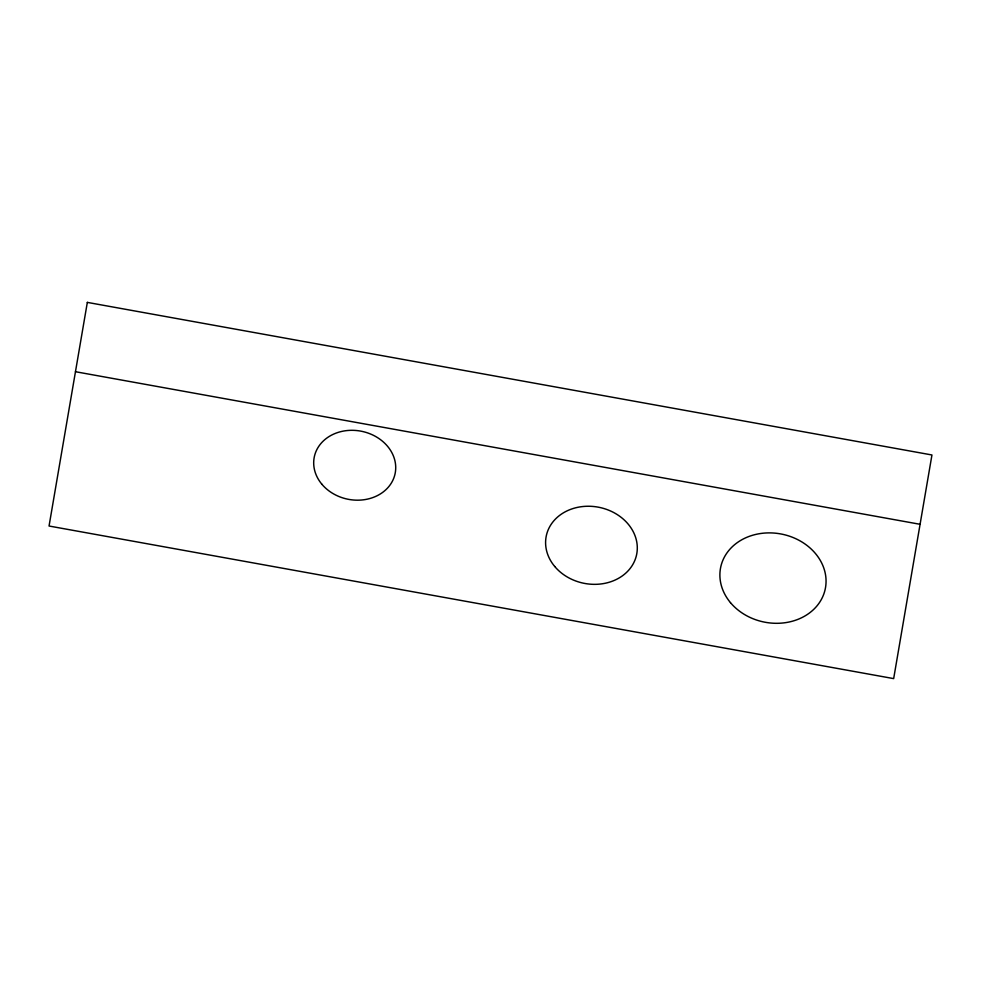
<?xml version="1.0" encoding="UTF-8"?>
<svg xmlns="http://www.w3.org/2000/svg" width="981" height="981" viewBox="0 0 981 981"><rect width="100%" height="100%" fill="white"/><g stroke="black" fill="none" stroke-linecap="round" stroke-linejoin="round"><path stroke-width="1.47" d="M75.463 371.713L920.08 524.295M87.334 302.393L49.05 526.024L893.666 678.607L931.95 454.976L87.334 302.393M321.854 484.209A41.263 34.654 11.5 0 0 392.412 481.168A41.263 34.654 11.5 0 0 349.849 430.352A41.263 34.654 11.5 0 0 321.854 484.209M554.731 566.491A46.119 38.725 11.5 0 0 633.591 563.094A46.119 38.725 11.5 0 0 586 506.294A46.119 38.725 11.5 0 0 554.731 566.491M730.465 602.641A53.403 44.844 11.5 0 0 821.771 598.704A53.403 44.844 11.5 0 0 766.688 532.941A53.403 44.844 11.5 0 0 730.465 602.641"/></g></svg>
